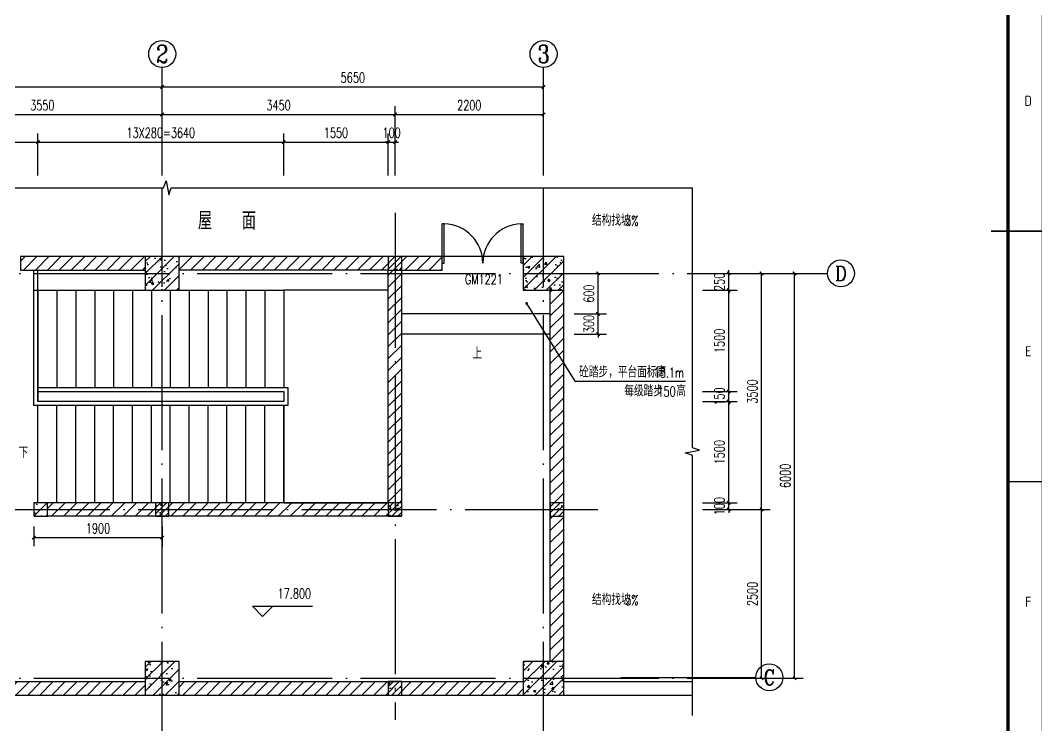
# Model space of a CAD drawing. Extents: x -59142 to 322364, y -122476 to 91021.
# Drawn here: x 177766 to 192909, y -60074 to -49624 of the extents above; entities that cross this region are included whole.
import ezdxf
from ezdxf.enums import TextEntityAlignment as Align

# ---------------------------------------------------------------- set-up
doc = ezdxf.new("R2010")
doc.units = 0
doc.header["$LTSCALE"] = 1000
doc.header["$MEASUREMENT"] = 0
doc.linetypes.add('DOTE', pattern=[2.42, 2, -0.2, 0.02, -0.2])
for name, color, linetype in [('AXIS', 3, 'Continuous'), ('AXIS_TEXT', 7, 'Continuous'), ('CENTRE LINE', 1, 'DOTE'), ('COLUMN', 255, 'Continuous'), ('DIM_ELEV', 3, 'Continuous'), ('DIM_LEAD', 3, 'Continuous'), ('DIM_SYMB', 3, 'Continuous'), ('DOTE', 1, 'DOTE'), ('GROUND', 204, 'Continuous'), ('PUB_DIM', 3, 'Continuous'), ('PUB_HATCH', 255, 'Continuous'), ('PUB_TEXT', 7, 'Continuous'), ('STAIR', 2, 'Continuous'), ('TEXT', 62, 'Continuous'), ('WALL', 255, 'Continuous'), ('WALL-PARAPET', 9, 'Continuous'), ('WINDOW', 4, 'Continuous'), ('WINDOW_TEXT', 7, 'Continuous')]:
    doc.layers.add(name, color=color, linetype=linetype)
doc.styles.add('_TCH_AXIS', font='COMPLEX', dxfattribs={"bigfont": 'GBCBIG'})
doc.styles.add('_TCH_DIM', font='SIMPLEX', dxfattribs={"bigfont": 'GBCBIG'})
doc.styles.add('_TCH_DIM_T3', font='SIMPLEX', dxfattribs={"width": 0.705882, "bigfont": 'GBCBIG'})
doc.styles.add('_TCH_WINDOW', font='SIMPLEX', dxfattribs={"bigfont": 'GBCBIG'})
doc.styles.add('COMPLEX', font='COMPLEX')
doc.styles.add('HZTXT', font='geditxt.shx', dxfattribs={"width": 0.8, "bigfont": 'hztxt1.shx'})
doc.styles.get("Standard").update_dxf_attribs({"font": 'gbenor.shx', "bigfont": 'gbcbig.shx'})
doc.styles.add('TK', font='GEDITXT.SHX', dxfattribs={"width": 0.85, "height": 3.5, "bigfont": 'DXT.SHX'})
doc.dimstyles.new('_TCH_ARCH&&50', dxfattribs={"dimtxt": 148.75, "dimasz": 50, "dimexe": 125, "dimexo": 150, "dimgap": 63.125, "dimtad": 1, "dimdec": 0, "dimzin": 0, "dimdsep": 46, "dimtxsty": '_TCH_DIM_T3', "dimblk": 'ARCHTICK', "dimcen": 0.09, "dimazin": 2, "dimtfac": 1, "dimtdec": 0, "dimtix": 1, "dimtmove": 2, "dimatfit": 3, "dimfxl": 1, "dimtolj": 1, "dimtzin": 0, "dimarcsym": 0})
pattern_1 = [(45, (0, 89.76), (-88.38838, 88.38838), [])]
pattern_2 = [(45, (0, 0), (-88.38835, 88.38835), []), (50, (0, 0), (358.6301, -31.37607), [37.5, -412.5]), (355, (0, 0), (-69.3757, 376.0961), [30, -330]), (100.4514, (29.9, -2.6), (289.2547, 344.7198), [31.8701, -350.57106]), (46.1842, (0, 100), (533.6205, -82.7595), [56.25, -618.75]), (96.6356, (44.47, 93.1), (467.3314, 487.059), [47.8051, -525.8565]), (351.1842, (0, 100), (467.331, 487.0593), [45, -495]), (21, (50, 75), (298.45353, -201.30945), [37.5, -412.5]), (326, (50, 75), (121.6577, 362.575), [30, -330]), (71.4514, (74.87, 58.22), (420.1113, 161.26525), [31.8701, -350.57106]), (37.5, (0, 0), (6.07993, 166.44693), [0, -326, 0, -335, 0, -331.25]), (7.5, (0, 0), (131.53477, 197.20586), [0, -191, 0, -318.5, 0, -126.25]), (327.5, (-111.5, 0), (266.91122, -11.27744), [0, -125, 0, -390, 0, -517.5]), (317.5, (-161.5, 0), (291.59308, 50.0525), [0, -162.5, 0, -259, 0, -367.5])]

# ---------------------------------------------------------------- blocks, each defined once
blk = doc.blocks.new('GEDI_WK_A11')
at = {"color": 3}
for p, q in [((1040, 297), (1050, 297)), ((1040, 222.75), (1050, 222.75))]:
    blk.add_line(p, q, dxfattribs=at)
for points, const_width in [([(0, 0), (1050, 0), (1050, 594), (0, 594)], 0.1), ([(25, 10), (1040, 10), (1040, 584), (25, 584)], 1)]:
    blk.add_lwpolyline(points, close=True, dxfattribs=dict(at, const_width=const_width))
at = {"color": 3, "const_width": 0.5}
blk.add_lwpolyline([(1035, 297), (1050, 297)], dxfattribs=at)
at = {"color": 3}
for s, p in [('D', (1046, 334.12)), ('E', (1046, 259.88)), ('F', (1046, 185.62))]:
    blk.add_text(s, height=3, dxfattribs=at).set_placement(p, align=Align.CENTER)
blk = doc.blocks.new('A$C024A6866')
blk.add_blockref('GEDI_WK_A11', (0, 0))
at = {"style": 'TK', "width": 0.85}
for tag, height, p in [('PROJECTNAME', 4.75, (985, 44)), ('PHASE', 4, (1027, 44)), ('DRAWINGNAME', 4.75, (995, 31))]:
    blk.add_attdef(tag, text='', height=height, dxfattribs=at).set_placement(p, align=Align.MIDDLE_CENTER)
for tag, p, height in [('APPROVE', (872, 32.75), 3.5), ('DESIGN', (917, 32.75), 3.5), ('REVIEW1', (872, 25.75), 3.5), ('DRAW', (917, 25.75), 3.5), ('REVIEW2', (872, 18.75), 3.5), ('PROPORTION', (917, 18.75), 3.5), ('DRAWINGNUMBER', (967, 18.5), 4), ('CHECK', (872, 11.75), 3.5), ('DATE', (917, 11.75), 3.5), ('VERSION', (1033, 11.75), 3.5)]:
    blk.add_attdef(tag, p, '', height=height, dxfattribs=at)
blk = doc.blocks.new('sgdsg')
at = {"xscale": 50, "yscale": 50, "zscale": 50}
blk.add_blockref('A$C024A6866', (-52500, 0), dxfattribs=at)
blk = doc.blocks.new('_ArchTick')
at = {"color": 0, "linetype": 'ByBlock', "const_width": 0.4}
blk.add_lwpolyline([(-0.5, -0.5), (0.5, 0.5)], dxfattribs=at)
blk = doc.blocks.new('*D106')
at = {"layer": 'Defpoints', "color": 0, "transparency": 16777216}
for p in [(177966, -56973), (179866, -56973), (179866, -57289)]:
    blk.add_point(p, dxfattribs=at)
at = {"layer": 'PUB_DIM', "color": 0, "lineweight": -2, "transparency": 16777216}
for p, q in [((177966, -57123), (177966, -57414)), ((179866, -57123), (179866, -57414)), ((177966, -57289), (179866, -57289))]:
    blk.add_line(p, q, dxfattribs=at)
at = {"layer": 'PUB_DIM', "color": 0, "lineweight": -2, "transparency": 16777216, "xscale": 50, "yscale": 50, "zscale": 50, "rotation": 180}
blk.add_blockref('_ArchTick', (177966, -57289), dxfattribs=at)
at = {"layer": 'PUB_DIM', "color": 0, "lineweight": -2, "transparency": 16777216, "xscale": 50, "yscale": 50, "zscale": 50}
blk.add_blockref('_ArchTick', (179866, -57289), dxfattribs=at)
at = {"layer": 'PUB_DIM', "color": 0, "transparency": 16777216, "insert": (178916, -57152), "char_height": 148.8, "attachment_point": 5, "style": '_TCH_DIM_T3'}
blk.add_mtext('\\A1;1900', dxfattribs=at)
blk = doc.blocks.new('*D576')
at = {"layer": 'AXIS', "color": 0, "lineweight": -2, "transparency": 16777216}
for p, q in [((187871, -56773), (188384, -56773)), ((188259, -56773), (188259, -56723)), ((188259, -56873), (188259, -56773)), ((187871, -56873), (188384, -56873)), ((188259, -56873), (188259, -56923))]:
    blk.add_line(p, q, dxfattribs=at)
at = {"layer": 'Defpoints', "color": 0, "transparency": 16777216}
for p in [(187721, -56773), (188259, -56773), (187721, -56873)]:
    blk.add_point(p, dxfattribs=at)
at = {"layer": 'AXIS', "color": 0, "lineweight": -2, "transparency": 16777216, "xscale": 50, "yscale": 50, "zscale": 50}
for p, rotation in [((188259, -56773), 270), ((188259, -56873), 90)]:
    blk.add_blockref('_ArchTick', p, dxfattribs=dict(at, rotation=rotation))
at = {"layer": 'AXIS', "color": 0, "transparency": 16777216, "insert": (188121, -56823), "char_height": 148.8, "attachment_point": 5, "rotation": 90, "style": '_TCH_DIM_T3'}
blk.add_mtext('\\A1;100', dxfattribs=at)
blk = doc.blocks.new('*D577')
at = {"layer": 'AXIS', "color": 0, "lineweight": -2, "transparency": 16777216}
for p, q in [((187871, -55273), (188384, -55273)), ((188259, -56773), (188259, -55273)), ((187871, -56773), (188384, -56773))]:
    blk.add_line(p, q, dxfattribs=at)
at = {"layer": 'Defpoints', "color": 0, "transparency": 16777216}
for p in [(187721, -55273), (188259, -55273), (187721, -56773)]:
    blk.add_point(p, dxfattribs=at)
at = {"layer": 'AXIS', "color": 0, "lineweight": -2, "transparency": 16777216, "xscale": 50, "yscale": 50, "zscale": 50}
for p, rotation in [((188259, -55273), 90), ((188259, -56773), 270)]:
    blk.add_blockref('_ArchTick', p, dxfattribs=dict(at, rotation=rotation))
at = {"layer": 'AXIS', "color": 0, "transparency": 16777216, "insert": (188121, -56023), "char_height": 148.8, "attachment_point": 5, "rotation": 90, "style": '_TCH_DIM_T3'}
blk.add_mtext('\\A1;1500', dxfattribs=at)
blk = doc.blocks.new('*D578')
at = {"layer": 'AXIS', "color": 0, "lineweight": -2, "transparency": 16777216}
for p, q in [((188259, -55123), (188259, -55073)), ((187871, -55123), (188384, -55123)), ((188259, -55273), (188259, -55123)), ((187871, -55273), (188384, -55273)), ((188259, -55273), (188259, -55323))]:
    blk.add_line(p, q, dxfattribs=at)
at = {"layer": 'Defpoints', "color": 0, "transparency": 16777216}
for p in [(187721, -55123), (188259, -55123), (187721, -55273)]:
    blk.add_point(p, dxfattribs=at)
at = {"layer": 'AXIS', "color": 0, "lineweight": -2, "transparency": 16777216, "xscale": 50, "yscale": 50, "zscale": 50}
for p, rotation in [((188259, -55123), 270), ((188259, -55273), 90)]:
    blk.add_blockref('_ArchTick', p, dxfattribs=dict(at, rotation=rotation))
at = {"layer": 'AXIS', "color": 0, "transparency": 16777216, "insert": (188121, -55198), "char_height": 148.8, "attachment_point": 5, "rotation": 90, "style": '_TCH_DIM_T3'}
blk.add_mtext('\\A1;150', dxfattribs=at)
blk = doc.blocks.new('*D579')
at = {"layer": 'AXIS', "color": 0, "lineweight": -2, "transparency": 16777216}
for p, q in [((187871, -53623), (188384, -53623)), ((188259, -55123), (188259, -53623)), ((187871, -55123), (188384, -55123))]:
    blk.add_line(p, q, dxfattribs=at)
at = {"layer": 'Defpoints', "color": 0, "transparency": 16777216}
for p in [(187721, -53623), (188259, -53623), (187721, -55123)]:
    blk.add_point(p, dxfattribs=at)
at = {"layer": 'AXIS', "color": 0, "lineweight": -2, "transparency": 16777216, "xscale": 50, "yscale": 50, "zscale": 50}
for p, rotation in [((188259, -53623), 90), ((188259, -55123), 270)]:
    blk.add_blockref('_ArchTick', p, dxfattribs=dict(at, rotation=rotation))
at = {"layer": 'AXIS', "color": 0, "transparency": 16777216, "insert": (188121, -54373), "char_height": 148.8, "attachment_point": 5, "rotation": 90, "style": '_TCH_DIM_T3'}
blk.add_mtext('\\A1;1500', dxfattribs=at)
blk = doc.blocks.new('*D580')
at = {"layer": 'AXIS', "color": 0, "lineweight": -2, "transparency": 16777216}
for p, q in [((187871, -53373), (188384, -53373)), ((188259, -53373), (188259, -53323)), ((188259, -53623), (188259, -53373)), ((187871, -53623), (188384, -53623)), ((188259, -53623), (188259, -53673))]:
    blk.add_line(p, q, dxfattribs=at)
at = {"layer": 'Defpoints', "color": 0, "transparency": 16777216}
for p in [(187721, -53373), (188259, -53373), (187721, -53623)]:
    blk.add_point(p, dxfattribs=at)
at = {"layer": 'AXIS', "color": 0, "lineweight": -2, "transparency": 16777216, "xscale": 50, "yscale": 50, "zscale": 50}
for p, rotation in [((188259, -53373), 270), ((188259, -53623), 90)]:
    blk.add_blockref('_ArchTick', p, dxfattribs=dict(at, rotation=rotation))
at = {"layer": 'AXIS', "color": 0, "transparency": 16777216, "insert": (188121, -53498), "char_height": 148.8, "attachment_point": 5, "rotation": 90, "style": '_TCH_DIM_T3'}
blk.add_mtext('\\A1;250', dxfattribs=at)
blk = doc.blocks.new('*D581')
at = {"layer": 'AXIS', "color": 0, "lineweight": -2, "transparency": 16777216}
for p, q in [((187735, -53373), (189360, -53373)), ((189235, -59373), (189235, -53373)), ((187735, -59373), (189360, -59373))]:
    blk.add_line(p, q, dxfattribs=at)
at = {"layer": 'Defpoints', "color": 0, "transparency": 16777216}
for p in [(187585, -53373), (189235, -53373), (187585, -59373)]:
    blk.add_point(p, dxfattribs=at)
at = {"layer": 'AXIS', "color": 0, "lineweight": -2, "transparency": 16777216, "xscale": 50, "yscale": 50, "zscale": 50}
for p, rotation in [((189235, -53373), 90), ((189235, -59373), 270)]:
    blk.add_blockref('_ArchTick', p, dxfattribs=dict(at, rotation=rotation))
at = {"layer": 'AXIS', "color": 0, "transparency": 16777216, "insert": (189098, -56373), "char_height": 148.8, "attachment_point": 5, "rotation": 90, "style": '_TCH_DIM_T3'}
blk.add_mtext('\\A1;6000', dxfattribs=at)
blk = doc.blocks.new('*D582')
at = {"layer": 'AXIS', "color": 0, "lineweight": -2, "transparency": 16777216}
for p, q in [((187871, -56873), (188872, -56873)), ((188747, -59373), (188747, -56873)), ((187871, -59373), (188872, -59373))]:
    blk.add_line(p, q, dxfattribs=at)
at = {"layer": 'Defpoints', "color": 0, "transparency": 16777216}
for p in [(187721, -56873), (188747, -56873), (187721, -59373)]:
    blk.add_point(p, dxfattribs=at)
at = {"layer": 'AXIS', "color": 0, "lineweight": -2, "transparency": 16777216, "xscale": 50, "yscale": 50, "zscale": 50}
for p, rotation in [((188747, -56873), 90), ((188747, -59373), 270)]:
    blk.add_blockref('_ArchTick', p, dxfattribs=dict(at, rotation=rotation))
at = {"layer": 'AXIS', "color": 0, "transparency": 16777216, "insert": (188610, -58123), "char_height": 148.8, "attachment_point": 5, "rotation": 90, "style": '_TCH_DIM_T3'}
blk.add_mtext('\\A1;2500', dxfattribs=at)
blk = doc.blocks.new('*D583')
at = {"layer": 'AXIS', "color": 0, "lineweight": -2, "transparency": 16777216}
for p, q in [((187871, -53373), (188872, -53373)), ((188747, -56873), (188747, -53373)), ((187871, -56873), (188872, -56873))]:
    blk.add_line(p, q, dxfattribs=at)
at = {"layer": 'Defpoints', "color": 0, "transparency": 16777216}
for p in [(187721, -53373), (188747, -53373), (187721, -56873)]:
    blk.add_point(p, dxfattribs=at)
at = {"layer": 'AXIS', "color": 0, "lineweight": -2, "transparency": 16777216, "xscale": 50, "yscale": 50, "zscale": 50}
for p, rotation in [((188747, -53373), 90), ((188747, -56873), 270)]:
    blk.add_blockref('_ArchTick', p, dxfattribs=dict(at, rotation=rotation))
at = {"layer": 'AXIS', "color": 0, "transparency": 16777216, "insert": (188610, -55123), "char_height": 148.8, "attachment_point": 5, "rotation": 90, "style": '_TCH_DIM_T3'}
blk.add_mtext('\\A1;3500', dxfattribs=at)
blk = doc.blocks.new('*D594')
at = {"layer": 'AXIS', "color": 0, "lineweight": -2, "transparency": 16777216}
for p, q in [((176316, -51921), (176316, -51302)), ((178026, -51921), (178026, -51302)), ((176316, -51427), (178026, -51427))]:
    blk.add_line(p, q, dxfattribs=at)
at = {"layer": 'Defpoints', "color": 0, "transparency": 16777216}
for p in [(178026, -51427), (176316, -52071), (178026, -52071)]:
    blk.add_point(p, dxfattribs=at)
at = {"layer": 'AXIS', "color": 0, "lineweight": -2, "transparency": 16777216, "xscale": 50, "yscale": 50, "zscale": 50, "rotation": 180}
blk.add_blockref('_ArchTick', (176316, -51427), dxfattribs=at)
at = {"layer": 'AXIS', "color": 0, "lineweight": -2, "transparency": 16777216, "xscale": 50, "yscale": 50, "zscale": 50}
blk.add_blockref('_ArchTick', (178026, -51427), dxfattribs=at)
at = {"layer": 'AXIS', "color": 0, "transparency": 16777216, "insert": (177171, -51289), "char_height": 148.8, "attachment_point": 5, "style": '_TCH_DIM_T3'}
blk.add_mtext('\\A1;1710', dxfattribs=at)
blk = doc.blocks.new('*D595')
at = {"layer": 'AXIS', "color": 0, "lineweight": -2, "transparency": 16777216}
for p, q in [((178026, -51921), (178026, -51302)), ((181666, -51921), (181666, -51302)), ((178026, -51427), (181666, -51427))]:
    blk.add_line(p, q, dxfattribs=at)
at = {"layer": 'Defpoints', "color": 0, "transparency": 16777216}
for p in [(181666, -51427), (178026, -52071), (181666, -52071)]:
    blk.add_point(p, dxfattribs=at)
at = {"layer": 'AXIS', "color": 0, "lineweight": -2, "transparency": 16777216, "xscale": 50, "yscale": 50, "zscale": 50, "rotation": 180}
blk.add_blockref('_ArchTick', (178026, -51427), dxfattribs=at)
at = {"layer": 'AXIS', "color": 0, "lineweight": -2, "transparency": 16777216, "xscale": 50, "yscale": 50, "zscale": 50}
blk.add_blockref('_ArchTick', (181666, -51427), dxfattribs=at)
at = {"layer": 'AXIS', "color": 0, "transparency": 16777216, "insert": (179846, -51289), "char_height": 148.75, "attachment_point": 5, "style": '_TCH_DIM_T3'}
blk.add_mtext('\\A1;13X280=3640', dxfattribs=at)
blk = doc.blocks.new('*D596')
at = {"layer": 'AXIS', "color": 0, "lineweight": -2, "transparency": 16777216}
for p, q in [((181666, -51921), (181666, -51302)), ((183216, -51921), (183216, -51302)), ((181666, -51427), (183216, -51427))]:
    blk.add_line(p, q, dxfattribs=at)
at = {"layer": 'Defpoints', "color": 0, "transparency": 16777216}
for p in [(183216, -51427), (181666, -52071), (183216, -52071)]:
    blk.add_point(p, dxfattribs=at)
at = {"layer": 'AXIS', "color": 0, "lineweight": -2, "transparency": 16777216, "xscale": 50, "yscale": 50, "zscale": 50, "rotation": 180}
blk.add_blockref('_ArchTick', (181666, -51427), dxfattribs=at)
at = {"layer": 'AXIS', "color": 0, "lineweight": -2, "transparency": 16777216, "xscale": 50, "yscale": 50, "zscale": 50}
blk.add_blockref('_ArchTick', (183216, -51427), dxfattribs=at)
at = {"layer": 'AXIS', "color": 0, "transparency": 16777216, "insert": (182441, -51289), "char_height": 148.8, "attachment_point": 5, "style": '_TCH_DIM_T3'}
blk.add_mtext('\\A1;1550', dxfattribs=at)
blk = doc.blocks.new('*D597')
at = {"layer": 'AXIS', "color": 0, "lineweight": -2, "transparency": 16777216}
for p, q in [((183216, -51921), (183216, -51302)), ((183316, -51921), (183316, -51302)), ((183216, -51427), (183166, -51427)), ((183216, -51427), (183316, -51427)), ((183316, -51427), (183366, -51427))]:
    blk.add_line(p, q, dxfattribs=at)
at = {"layer": 'Defpoints', "color": 0, "transparency": 16777216}
for p in [(183316, -51427), (183216, -52071), (183316, -52071)]:
    blk.add_point(p, dxfattribs=at)
at = {"layer": 'AXIS', "color": 0, "lineweight": -2, "transparency": 16777216, "xscale": 50, "yscale": 50, "zscale": 50}
blk.add_blockref('_ArchTick', (183216, -51427), dxfattribs=at)
at = {"layer": 'AXIS', "color": 0, "lineweight": -2, "transparency": 16777216, "xscale": 50, "yscale": 50, "zscale": 50, "rotation": 180}
blk.add_blockref('_ArchTick', (183316, -51427), dxfattribs=at)
at = {"layer": 'AXIS', "color": 0, "transparency": 16777216, "insert": (183266, -51289), "char_height": 148.8, "attachment_point": 5, "style": '_TCH_DIM_T3'}
blk.add_mtext('\\A1;100', dxfattribs=at)
blk = doc.blocks.new('*D599')
at = {"layer": 'AXIS', "color": 0, "lineweight": -2, "transparency": 16777216}
for p, q in [((176316, -51921), (176316, -50893)), ((176316, -51018), (179866, -51018)), ((179866, -51921), (179866, -50893))]:
    blk.add_line(p, q, dxfattribs=at)
at = {"layer": 'Defpoints', "color": 0, "transparency": 16777216}
for p in [(179866, -51018), (176316, -52071), (179866, -52071)]:
    blk.add_point(p, dxfattribs=at)
at = {"layer": 'AXIS', "color": 0, "lineweight": -2, "transparency": 16777216, "xscale": 50, "yscale": 50, "zscale": 50, "rotation": 180}
blk.add_blockref('_ArchTick', (176316, -51018), dxfattribs=at)
at = {"layer": 'AXIS', "color": 0, "lineweight": -2, "transparency": 16777216, "xscale": 50, "yscale": 50, "zscale": 50}
blk.add_blockref('_ArchTick', (179866, -51018), dxfattribs=at)
at = {"layer": 'AXIS', "color": 0, "transparency": 16777216, "insert": (178091, -50881), "char_height": 148.8, "attachment_point": 5, "style": '_TCH_DIM_T3'}
blk.add_mtext('\\A1;3550', dxfattribs=at)
blk = doc.blocks.new('*D600')
at = {"layer": 'AXIS', "color": 0, "lineweight": -2, "transparency": 16777216}
for p, q in [((179866, -51921), (179866, -50893)), ((179866, -51018), (183316, -51018)), ((183316, -51921), (183316, -50893))]:
    blk.add_line(p, q, dxfattribs=at)
at = {"layer": 'Defpoints', "color": 0, "transparency": 16777216}
for p in [(183316, -51018), (179866, -52071), (183316, -52071)]:
    blk.add_point(p, dxfattribs=at)
at = {"layer": 'AXIS', "color": 0, "lineweight": -2, "transparency": 16777216, "xscale": 50, "yscale": 50, "zscale": 50, "rotation": 180}
blk.add_blockref('_ArchTick', (179866, -51018), dxfattribs=at)
at = {"layer": 'AXIS', "color": 0, "lineweight": -2, "transparency": 16777216, "xscale": 50, "yscale": 50, "zscale": 50}
blk.add_blockref('_ArchTick', (183316, -51018), dxfattribs=at)
at = {"layer": 'AXIS', "color": 0, "transparency": 16777216, "insert": (181591, -50881), "char_height": 148.8, "attachment_point": 5, "style": '_TCH_DIM_T3'}
blk.add_mtext('\\A1;3450', dxfattribs=at)
blk = doc.blocks.new('*D601')
at = {"layer": 'AXIS', "color": 0, "lineweight": -2, "transparency": 16777216}
for p, q in [((183316, -51921), (183316, -50893)), ((183316, -51018), (185516, -51018)), ((185516, -51921), (185516, -50893))]:
    blk.add_line(p, q, dxfattribs=at)
at = {"layer": 'Defpoints', "color": 0, "transparency": 16777216}
for p in [(185516, -51018), (183316, -52071), (185516, -52071)]:
    blk.add_point(p, dxfattribs=at)
at = {"layer": 'AXIS', "color": 0, "lineweight": -2, "transparency": 16777216, "xscale": 50, "yscale": 50, "zscale": 50, "rotation": 180}
blk.add_blockref('_ArchTick', (183316, -51018), dxfattribs=at)
at = {"layer": 'AXIS', "color": 0, "lineweight": -2, "transparency": 16777216, "xscale": 50, "yscale": 50, "zscale": 50}
blk.add_blockref('_ArchTick', (185516, -51018), dxfattribs=at)
at = {"layer": 'AXIS', "color": 0, "transparency": 16777216, "insert": (184416, -50881), "char_height": 148.8, "attachment_point": 5, "style": '_TCH_DIM_T3'}
blk.add_mtext('\\A1;2200', dxfattribs=at)
blk = doc.blocks.new('*D602')
at = {"layer": 'AXIS', "color": 0, "lineweight": -2, "transparency": 16777216}
for p, q in [((172766, -51413), (172766, -50485)), ((179866, -51413), (179866, -50485)), ((172766, -50610), (179866, -50610))]:
    blk.add_line(p, q, dxfattribs=at)
at = {"layer": 'Defpoints', "color": 0, "transparency": 16777216}
for p in [(179866, -50610), (172766, -51563), (179866, -51563)]:
    blk.add_point(p, dxfattribs=at)
at = {"layer": 'AXIS', "color": 0, "lineweight": -2, "transparency": 16777216, "xscale": 50, "yscale": 50, "zscale": 50, "rotation": 180}
blk.add_blockref('_ArchTick', (172766, -50610), dxfattribs=at)
at = {"layer": 'AXIS', "color": 0, "lineweight": -2, "transparency": 16777216, "xscale": 50, "yscale": 50, "zscale": 50}
blk.add_blockref('_ArchTick', (179866, -50610), dxfattribs=at)
at = {"layer": 'AXIS', "color": 0, "transparency": 16777216, "insert": (176316, -50472), "char_height": 148.8, "attachment_point": 5, "style": '_TCH_DIM_T3'}
blk.add_mtext('\\A1;7100', dxfattribs=at)
blk = doc.blocks.new('*D603')
at = {"layer": 'AXIS', "color": 0, "lineweight": -2, "transparency": 16777216}
for p, q in [((179866, -51413), (179866, -50485)), ((185516, -51413), (185516, -50485)), ((179866, -50610), (185516, -50610))]:
    blk.add_line(p, q, dxfattribs=at)
at = {"layer": 'Defpoints', "color": 0, "transparency": 16777216}
for p in [(185516, -50610), (179866, -51563), (185516, -51563)]:
    blk.add_point(p, dxfattribs=at)
at = {"layer": 'AXIS', "color": 0, "lineweight": -2, "transparency": 16777216, "xscale": 50, "yscale": 50, "zscale": 50, "rotation": 180}
blk.add_blockref('_ArchTick', (179866, -50610), dxfattribs=at)
at = {"layer": 'AXIS', "color": 0, "lineweight": -2, "transparency": 16777216, "xscale": 50, "yscale": 50, "zscale": 50}
blk.add_blockref('_ArchTick', (185516, -50610), dxfattribs=at)
at = {"layer": 'AXIS', "color": 0, "transparency": 16777216, "insert": (182691, -50472), "char_height": 148.8, "attachment_point": 5, "style": '_TCH_DIM_T3'}
blk.add_mtext('\\A1;5650', dxfattribs=at)
blk = doc.blocks.new('*D608')
at = {"layer": 'Defpoints', "color": 0, "transparency": 16777216}
for p in [(185822, -53373), (186325, -53373), (185822, -53973)]:
    blk.add_point(p, dxfattribs=at)
at = {"layer": 'PUB_DIM', "color": 0, "lineweight": -2, "transparency": 16777216}
for p, q in [((185972, -53373), (186450, -53373)), ((186325, -53973), (186325, -53373)), ((185972, -53973), (186450, -53973))]:
    blk.add_line(p, q, dxfattribs=at)
at = {"layer": 'PUB_DIM', "color": 0, "lineweight": -2, "transparency": 16777216, "xscale": 50, "yscale": 50, "zscale": 50}
for p, rotation in [((186325, -53373), 90), ((186325, -53973), 270)]:
    blk.add_blockref('_ArchTick', p, dxfattribs=dict(at, rotation=rotation))
at = {"layer": 'PUB_DIM', "color": 0, "transparency": 16777216, "insert": (186187, -53673), "char_height": 148.8, "attachment_point": 5, "rotation": 90, "style": '_TCH_DIM_T3'}
blk.add_mtext('\\A1;600', dxfattribs=at)
blk = doc.blocks.new('*D609')
at = {"layer": 'Defpoints', "color": 0, "transparency": 16777216}
for p in [(185822, -53973), (186325, -53973), (185822, -54273)]:
    blk.add_point(p, dxfattribs=at)
at = {"layer": 'PUB_DIM', "color": 0, "lineweight": -2, "transparency": 16777216}
for p, q in [((185972, -53973), (186450, -53973)), ((186325, -53973), (186325, -53923)), ((186325, -54273), (186325, -53973)), ((185972, -54273), (186450, -54273)), ((186325, -54273), (186325, -54323))]:
    blk.add_line(p, q, dxfattribs=at)
at = {"layer": 'PUB_DIM', "color": 0, "lineweight": -2, "transparency": 16777216, "xscale": 50, "yscale": 50, "zscale": 50}
for p, rotation in [((186325, -53973), 270), ((186325, -54273), 90)]:
    blk.add_blockref('_ArchTick', p, dxfattribs=dict(at, rotation=rotation))
at = {"layer": 'PUB_DIM', "color": 0, "transparency": 16777216, "insert": (186187, -54123), "char_height": 148.8, "attachment_point": 5, "rotation": 90, "style": '_TCH_DIM_T3'}
blk.add_mtext('\\A1;300', dxfattribs=at)
blk = doc.blocks.new('_AXISO')
blk.add_circle((0, 0), 0.5)
at = {"layer": 'AXIS_TEXT', "style": 'COMPLEX', "width": 1.041667}
blk.add_attdef('A', text='', height=0.56, dxfattribs=at).set_placement((-0.25, -0.28), (0.25, -0.28), align=Align.FIT)

msp = doc.modelspace()

# ---------------------------------------------------------------- hatches: boundary and pattern name
at = {"layer": 'PUB_HATCH'}
h = msp.add_hatch(dxfattribs=at)
h.set_pattern_fill('普通砖', color=256, scale=50, style=0)
h.set_pattern_definition(pattern_1)
h.paths.add_polyline_path([(179616.2, -53322.9), (179616.2, -53122.9), (177766.2, -53122.9), (177766.2, -53322.9)])
h = msp.add_hatch(dxfattribs=at)
h.set_pattern_fill('钢筋混凝土', color=256, scale=50, style=0)
h.set_pattern_definition(pattern_2)
h.paths.add_polyline_path([(179616.2, -53622.9), (180116.2, -53622.9), (180116.2, -53122.9), (179616.2, -53122.9)])
h = msp.add_hatch(dxfattribs=at)
h.set_pattern_fill('普通砖', color=256, scale=50, style=0)
h.set_pattern_definition(pattern_1)
h.paths.add_polyline_path([(180116.2, -53122.9), (180116.2, -53322.9), (183216.2, -53322.9), (183316.2, -53256.3), (183316.2, -53122.9)])
h = msp.add_hatch(dxfattribs=at)
h.set_pattern_fill('钢筋混凝土', color=256, scale=50, style=0)
h.set_pattern_definition(pattern_2)
h.paths.add_polyline_path([(183216.2, -53322.9), (183416.2, -53322.9), (183416.2, -53122.9), (183216.2, -53122.9)])
h = msp.add_hatch(dxfattribs=at)
h.set_pattern_fill('普通砖', color=256, scale=50, style=0)
h.set_pattern_definition(pattern_1)
h.paths.add_polyline_path([(183416.2, -53322.9), (184016.2, -53322.9), (184016.2, -53122.9), (183316.2, -53122.9), (183316.2, -53256.3)])
h = msp.add_hatch(dxfattribs=at)
h.set_pattern_fill('钢筋混凝土', color=256, scale=50, style=0)
h.set_pattern_definition(pattern_2)
h.paths.add_polyline_path([(185216.2, -53622.9), (185816.2, -53622.9), (185816.2, -53122.9), (185216.2, -53122.9)])
h = msp.add_hatch(dxfattribs=at)
h.set_pattern_fill('普通砖', color=256, scale=50, style=0)
h.set_pattern_definition(pattern_1)
h.paths.add_polyline_path([(183216.2, -56772.9), (183416.2, -56972.9), (183416.2, -53322.9), (183316.2, -53256.3), (183216.2, -53322.9)])
h = msp.add_hatch(dxfattribs=at)
h.set_pattern_fill('普通砖', color=256, scale=50, style=0)
h.set_pattern_definition(pattern_1)
h.paths.add_polyline_path([(185816.2, -53622.9), (185616.2, -53622.9), (185616.2, -59122.9), (185816.2, -59122.9)])
h = msp.add_hatch(dxfattribs=at)
h.set_pattern_fill('钢筋混凝土', color=256, scale=50, style=0)
h.set_pattern_definition(pattern_2)
h.paths.add_polyline_path([(178166.2, -56972.9), (178166.2, -56772.9), (177966.2, -56772.9), (177966.2, -56972.9)])
h = msp.add_hatch(dxfattribs=at)
h.set_pattern_fill('普通砖', color=256, scale=50, style=0)
h.set_pattern_definition(pattern_1)
h.paths.add_polyline_path([(183416.2, -56972.9), (183216.2, -56772.9), (178166.2, -56772.9), (178166.2, -56972.9)])
h = msp.add_hatch(dxfattribs=at)
h.set_pattern_fill('钢筋混凝土', color=256, scale=50, style=0)
h.set_pattern_definition(pattern_2)
h.paths.add_polyline_path([(179766.2, -56972.9), (179966.2, -56972.9), (179966.2, -56772.9), (179766.2, -56772.9)])
h = msp.add_hatch(dxfattribs=at)
h.set_pattern_fill('钢筋混凝土', color=256, scale=50, style=0)
h.set_pattern_definition(pattern_2)
h.paths.add_polyline_path([(183416.2, -56772.9), (183216.2, -56772.9), (183216.2, -56972.9), (183416.2, -56972.9)])
h = msp.add_hatch(dxfattribs=at)
h.set_pattern_fill('钢筋混凝土', color=256, scale=50, style=0)
h.set_pattern_definition(pattern_2)
h.paths.add_polyline_path([(185816.2, -56772.9), (185616.2, -56772.9), (185616.2, -56972.9), (185816.2, -56972.9)])
h = msp.add_hatch(dxfattribs=at)
h.set_pattern_fill('钢筋混凝土', color=256, scale=50, style=0)
h.set_pattern_definition(pattern_2)
h.paths.add_polyline_path([(179616.2, -59622.9), (180116.2, -59622.9), (180116.2, -59122.9), (179616.2, -59122.9)])
h = msp.add_hatch(dxfattribs=at)
h.set_pattern_fill('钢筋混凝土', color=256, scale=50, style=0)
h.set_pattern_definition(pattern_2)
h.paths.add_polyline_path([(185216.2, -59622.9), (185816.2, -59622.9), (185816.2, -59122.9), (185216.2, -59122.9)])
h = msp.add_hatch(dxfattribs=at)
h.set_pattern_fill('普通砖', color=256, scale=50, style=0)
h.set_pattern_definition(pattern_1)
h.paths.add_polyline_path([(179616.2, -59622.9), (179616.2, -59422.9), (176416.2, -59422.9), (176316.2, -59489.6), (176316.2, -59622.9)])
h = msp.add_hatch(dxfattribs=at)
h.set_pattern_fill('普通砖', color=256, scale=50, style=0)
h.set_pattern_definition(pattern_1)
h.paths.add_polyline_path([(185216.2, -59622.9), (185216.2, -59422.9), (180116.2, -59422.9), (180116.2, -59622.9)])
h = msp.add_hatch(dxfattribs=at)
h.set_pattern_fill('钢筋混凝土', color=256, scale=50, style=0)
h.set_pattern_definition(pattern_2)
h.paths.add_polyline_path([(183416.2, -59422.9), (183216.2, -59422.9), (183216.2, -59622.9), (183416.2, -59622.9)])

# ---------------------------------------------------------------- linework, layer by layer
at = {"layer": 'AXIS'}
for p, q in [((179866.2, -51263), (179866.2, -50321.5)), ((185516.2, -51263), (185516.2, -50321.5)), ((187721.3, -53372.9), (189721.3, -53372.9)), ((186660.3, -59360.6), (188660.3, -59360.6))]:
    msp.add_line(p, q, dxfattribs=at)
for centre in [(179866.2, -50121.5), (185516.2, -50121.5)]:
    msp.add_circle(centre, 200, dxfattribs=at)
at = {"layer": 'CENTRE LINE'}
for p, q in [((183316.2, -52473.8), (183316.2, -59986.5)), ((172252.5, -56872.9), (186319.8, -56872.9))]:
    msp.add_line(p, q, dxfattribs=at)
at = {"layer": 'COLUMN'}
for p, q in [((180116.2, -53122.9), (179616.2, -53122.9)), ((179616.2, -53122.9), (179616.2, -53622.9)), ((180116.2, -53622.9), (180116.2, -53122.9)), ((183416.2, -53122.9), (183216.2, -53122.9)), ((183216.2, -53122.9), (183216.2, -53322.9)), ((183416.2, -53322.9), (183416.2, -53122.9)), ((185816.2, -53122.9), (185216.2, -53122.9)), ((185216.2, -53122.9), (185216.2, -53622.9)), ((185816.2, -53622.9), (185816.2, -53122.9)), ((183216.2, -53322.9), (183416.2, -53322.9)), ((179616.2, -53622.9), (180116.2, -53622.9)), ((185216.2, -53622.9), (185816.2, -53622.9)), ((178166.2, -56772.9), (177966.2, -56772.9)), ((177966.2, -56772.9), (177966.2, -56972.9)), ((178166.2, -56972.9), (178166.2, -56772.9)), ((179966.2, -56772.9), (179766.2, -56772.9)), ((179766.2, -56772.9), (179766.2, -56972.9)), ((179966.2, -56972.9), (179966.2, -56772.9)), ((183416.2, -56772.9), (183216.2, -56772.9)), ((183216.2, -56772.9), (183216.2, -56972.9)), ((183416.2, -56972.9), (183416.2, -56772.9)), ((185816.2, -56772.9), (185616.2, -56772.9)), ((185616.2, -56772.9), (185616.2, -56972.9)), ((185816.2, -56972.9), (185816.2, -56772.9)), ((177966.2, -56972.9), (178166.2, -56972.9)), ((179766.2, -56972.9), (179966.2, -56972.9)), ((183216.2, -56972.9), (183416.2, -56972.9)), ((185616.2, -56972.9), (185816.2, -56972.9)), ((180116.2, -59122.9), (179616.2, -59122.9)), ((179616.2, -59122.9), (179616.2, -59622.9)), ((180116.2, -59622.9), (180116.2, -59122.9)), ((185816.2, -59122.9), (185216.2, -59122.9)), ((185216.2, -59122.9), (185216.2, -59622.9)), ((185816.2, -59622.9), (185816.2, -59122.9)), ((183416.2, -59422.9), (183216.2, -59422.9)), ((183216.2, -59422.9), (183216.2, -59622.9)), ((183416.2, -59622.9), (183416.2, -59422.9)), ((179616.2, -59622.9), (180116.2, -59622.9)), ((183216.2, -59622.9), (183416.2, -59622.9)), ((185216.2, -59622.9), (185816.2, -59622.9))]:
    msp.add_line(p, q, dxfattribs=at)
at = {"layer": 'DIM_ELEV'}
for p, q in [((181353.3, -58455.8), (181203.3, -58305.8)), ((181203.3, -58305.8), (182091.5, -58305.8)), ((181353.3, -58455.8), (181503.3, -58305.8))]:
    msp.add_line(p, q, dxfattribs=at)
at = {"layer": 'DIM_LEAD'}
for p, q in [((185265.3, -53818), (185979.5, -54969.5)), ((185979.5, -54969.5), (187621, -54969.5))]:
    msp.add_line(p, q, dxfattribs=at)
at = {"layer": 'DIM_LEAD', "const_width": 20}
msp.add_lwpolyline([(185260.1, -53809.5, 1), (185270.6, -53826.5, 1)], format="xyb", close=True, dxfattribs=at)
at = {"layer": 'DIM_SYMB'}
for points in [[(172166.2, -52105), (179887.5, -52105), (179925.8, -52000), (179962.8, -52210), (180000, -52105), (187721.3, -52105)], [(187721.3, -59922.9), (187721.3, -56070.2), (187616.3, -56032), (187826.3, -55995), (187721.3, -55957.7), (187721.3, -52105)]]:
    msp.add_lwpolyline(points, dxfattribs=at)
for points in [[(186233.8, -52721, 0, 0, 0), (187342.2, -52721, 40, 0, 0), (187492.2, -52721, 0, 0, 0)], [(184516.2, -54412, 0, 0, 0), (184516.2, -54013, 40, 0, 0), (184516.2, -53863, 0, 0, 0)], [(177886.2, -56022.9, 0, 0, 0), (182441.2, -56022.9, 0, 0, 0), (182441.2, -54372.9, 0, 0, 0), (178316.2, -54372.9, 40, 0, 0), (178166.2, -54372.9, 0, 0, 0)], [(186233.8, -58341.5, 0, 0, 0), (187342.2, -58341.5, 40, 0, 0), (187492.2, -58341.5, 0, 0, 0)]]:
    msp.add_lwpolyline(points, format="xyseb", dxfattribs=at)
at = {"layer": 'DOTE'}
for p, q in [((170706.3, -53372.9), (187721.3, -53372.9)), ((170706.3, -59372.9), (187721.3, -59372.9))]:
    msp.add_line(p, q, dxfattribs=at)
for points in [[(179866.2, -60832), (179866.2, -52105)], [(185516.2, -60832), (185516.2, -52105)]]:
    msp.add_lwpolyline(points, dxfattribs=at)
at = {"layer": 'GROUND'}
msp.add_line((185516.2, -53122.9), (185516.2, -52105), dxfattribs=at)
at = {"layer": 'STAIR'}
for p, q in [((177966.2, -53622.9), (177966.2, -53322.9)), ((178026.2, -53622.9), (178026.2, -53322.9)), ((177966.2, -55332.9), (177966.2, -53622.9)), ((177966.2, -53622.9), (178026.2, -53622.9)), ((178026.2, -53622.9), (179616.2, -53622.9)), ((178026.2, -53622.9), (178026.2, -55062.9)), ((178026.2, -55272.9), (178026.2, -53622.9)), ((178306.2, -53622.9), (178306.2, -55062.9)), ((178586.2, -53622.9), (178586.2, -55062.9)), ((178866.2, -53622.9), (178866.2, -55062.9)), ((179146.2, -53622.9), (179146.2, -55062.9)), ((179426.2, -53622.9), (179426.2, -55062.9)), ((179706.2, -53622.9), (179706.2, -55062.9)), ((179986.2, -53622.9), (179986.2, -55062.9)), ((180116.2, -53622.9), (181666.2, -53622.9)), ((180266.2, -53622.9), (180266.2, -55062.9)), ((180546.2, -53622.9), (180546.2, -55062.9)), ((180826.2, -53622.9), (180826.2, -55062.9)), ((181106.2, -53622.9), (181106.2, -55062.9)), ((181386.2, -53622.9), (181386.2, -55062.9)), ((181666.2, -53622.9), (181666.2, -55062.9)), ((183216.2, -53622.9), (181666.2, -53622.9)), ((181666.2, -53622.9), (181666.2, -55062.9)), ((183216.2, -56772.9), (183216.2, -53622.9)), ((178026.2, -55062.9), (178026.2, -55122.9)), ((178026.2, -55062.9), (181726.2, -55062.9)), ((178026.2, -55062.9), (178026.2, -55122.9)), ((181726.2, -55062.9), (181726.2, -55332.9)), ((178026.2, -55122.9), (181666.2, -55122.9)), ((178026.2, -55122.9), (181666.2, -55122.9)), ((178026.2, -55122.9), (178026.2, -55272.9)), ((181666.2, -55122.9), (181666.2, -55272.9)), ((181666.2, -55122.9), (181666.2, -55272.9)), ((181726.2, -55332.9), (177966.2, -55332.9)), ((181666.2, -55272.9), (178026.2, -55272.9)), ((181666.2, -55272.9), (178026.2, -55272.9)), ((178026.2, -56772.9), (178026.2, -55332.9)), ((178306.2, -56772.9), (178306.2, -55332.9)), ((178586.2, -56772.9), (178586.2, -55332.9)), ((178866.2, -56772.9), (178866.2, -55332.9)), ((179146.2, -56772.9), (179146.2, -55332.9)), ((179426.2, -56772.9), (179426.2, -55332.9)), ((179706.2, -56772.9), (179706.2, -55332.9)), ((179986.2, -56772.9), (179986.2, -55332.9)), ((180266.2, -56772.9), (180266.2, -55332.9)), ((180546.2, -56772.9), (180546.2, -55332.9)), ((180826.2, -56772.9), (180826.2, -55332.9)), ((181106.2, -56772.9), (181106.2, -55332.9)), ((181386.2, -56772.9), (181386.2, -55332.9)), ((181666.2, -56772.9), (181666.2, -55332.9)), ((181666.2, -55332.9), (181666.2, -56772.9)), ((181666.2, -56772.9), (178026.2, -56772.9)), ((181666.2, -56772.9), (183216.2, -56772.9))]:
    msp.add_line(p, q, dxfattribs=at)
for points in [[(185616.2, -53972.9), (183416.2, -53972.9)], [(185616.2, -54272.9), (183416.2, -54272.9)]]:
    msp.add_lwpolyline(points, dxfattribs=at)
at = {"layer": 'WALL'}
for p, q in [((179616.2, -53122.9), (177766.2, -53122.9)), ((177766.2, -53122.9), (177766.2, -53322.9)), ((183316.2, -53122.9), (180116.2, -53122.9)), ((184016.2, -53122.9), (183316.2, -53122.9)), ((184016.2, -53322.9), (184016.2, -53122.9)), ((177766.2, -53322.9), (179616.2, -53322.9)), ((183216.2, -53322.9), (180116.2, -53322.9)), ((183216.2, -56772.9), (183216.2, -53322.9)), ((183416.2, -53322.9), (184016.2, -53322.9)), ((183416.2, -56972.9), (183416.2, -53322.9)), ((185616.2, -59122.9), (185616.2, -53622.9)), ((185816.2, -59122.9), (185816.2, -53622.9)), ((183216.2, -56772.9), (178166.2, -56772.9)), ((178166.2, -56972.9), (178166.2, -56772.9)), ((183416.2, -56972.9), (178166.2, -56972.9)), ((176416.2, -59422.9), (179616.2, -59422.9)), ((180116.2, -59422.9), (185216.2, -59422.9)), ((176316.2, -59622.9), (179616.2, -59622.9)), ((180116.2, -59622.9), (185216.2, -59622.9))]:
    msp.add_line(p, q, dxfattribs=at)
at = {"layer": 'WALL-PARAPET'}
for p, q in [((185816.2, -59422.9), (187721.3, -59422.9)), ((185816.2, -59622.9), (187721.3, -59622.9))]:
    msp.add_line(p, q, dxfattribs=at)
at = {"layer": 'WINDOW'}
for p, q in [((184016.2, -53222.9), (184016.2, -52637.9)), ((184046.2, -52637.9), (184016.2, -52637.9)), ((184046.2, -53222.9), (184046.2, -52637.9)), ((185186.2, -53222.9), (185186.2, -52637.9)), ((185186.2, -52637.9), (185216.2, -52637.9)), ((185216.2, -53222.9), (185216.2, -52637.9)), ((185216.2, -53122.9), (184016.2, -53122.9)), ((184016.2, -53222.9), (184046.2, -53222.9)), ((185216.2, -53222.9), (185186.2, -53222.9))]:
    msp.add_line(p, q, dxfattribs=at)
for centre, start, end in [((184031.2, -53222.9), 0, 88.53072), ((185201.2, -53222.9), 91.46928, 180)]:
    msp.add_arc(centre, 585, start, end, dxfattribs=at)

# ---------------------------------------------------------------- block references
msp.add_blockref('sgdsg', (192896.5, -67596))
at = {"layer": 'AXIS'}
ref = msp.add_blockref('_AXISO', (189921.3, -53372.9), dxfattribs=dict(at, xscale=400, yscale=400, zscale=400))
ref.add_attrib('A', 'D', dxfattribs={"layer": 'AXIS_TEXT', "height": 217.6, "style": '_TCH_AXIS'}).set_placement((189833.3, -53481.7), (190009.4, -53481.7), align=Align.FIT)
ref = msp.add_blockref('_AXISO', (188860.3, -59360.6), dxfattribs=dict(at, xscale=400, yscale=400, zscale=400))
ref.add_attrib('A', 'C', dxfattribs={"layer": 'AXIS_TEXT', "height": 227.8, "style": '_TCH_AXIS'}).set_placement((188778.9, -59474.6), (188941.7, -59474.6), align=Align.FIT)

# ---------------------------------------------------------------- texts
at = {"layer": 'AXIS_TEXT', "style": '_TCH_AXIS'}
for s, p, p2 in [('2', (179777.5, -50254.6), (179955, -50254.6)), ('3', (185427.5, -50254.6), (185605, -50254.6))]:
    msp.add_text(s, height=266.3, dxfattribs=at).set_placement(p, p2, align=Align.FIT)
at = {"layer": 'PUB_TEXT', "style": '_TCH_DIM'}
for s, height, p in [('结构找坡', 168.79, (186233.8, -52668.5)), ('上', 168.8, (184464.1, -54639.5)), ('砼踏步，平台面标高', 168.79, (186042.6, -54917)), ('每级踏步', 168.79, (186711.4, -55197)), ('高', 168.8, (187482.9, -55197)), ('下', 168.8, (177738.8, -56110.4)), ('结构找坡', 168.79, (186233.8, -58289))]:
    msp.add_text(s, height=height, dxfattribs=at).set_placement(p)
at = {"layer": 'PUB_TEXT', "style": '_TCH_DIM', "width": 0.705882}
for s, p in [('3%', (186725.2, -52668.5)), ('18.1m', (187148.5, -54917)), ('150', (187202.9, -55197)), ('17.800', (181576.5, -58192.5)), ('3%', (186725.2, -58289))]:
    msp.add_text(s, height=148.75, dxfattribs=at).set_placement(p)
at = {"layer": 'TEXT', "style": 'HZTXT', "width": 0.8}
for s, p in [('屋', (180395.5, -52724)), ('面', (181046.5, -52724))]:
    msp.add_text(s, height=262.5, dxfattribs=at).set_placement(p)
at = {"layer": 'WINDOW_TEXT', "style": '_TCH_WINDOW', "width": 0.705882}
msp.add_text('GM1221', height=148.75, dxfattribs=at).set_placement((184351.2, -53534.8))

# ---------------------------------------------------------------- dimensions: what is measured, and where the dimension line sits
at = {"layer": 'AXIS'}
for p1, p2, distance, picture, middle in [((172766.2, -51563), (179866.2, -51563), 953.4, '*D602', (176316.2, -50472.1)), ((179866.2, -51563), (185516.2, -51563), 953.4, '*D603', (182691.2, -50472.1)), ((176316.2, -52071.5), (179866.2, -52071.5), 1053.4, '*D599', (178091.2, -50880.6)), ((179866.2, -52071.5), (183316.2, -52071.5), 1053.4, '*D600', (181591.2, -50880.6)), ((183316.2, -52071.5), (185516.2, -52071.5), 1053.4, '*D601', (184416.2, -50880.6)), ((176316.2, -52071.5), (178026.2, -52071.5), 644.9, '*D594', (177171.2, -51289)), ((181666.2, -52071.5), (183216.2, -52071.5), 644.9, '*D596', (182441.2, -51289)), ((183216.2, -52071.5), (183316.2, -52071.5), 644.9, '*D597', (183266.2, -51289)), ((187585.5, -59372.9), (187585.5, -53372.9), -1650, '*D581', (189098, -56372.9)), ((187721.3, -53622.9), (187721.3, -53372.9), -537.2, '*D580', (188121, -53497.9)), ((187721.3, -56872.9), (187721.3, -53372.9), -1025.7, '*D583', (188609.5, -55122.9)), ((187721.3, -55122.9), (187721.3, -53622.9), -537.2, '*D579', (188121, -54372.9)), ((187721.3, -55272.9), (187721.3, -55122.9), -537.2, '*D578', (188121, -55197.9)), ((187721.3, -56772.9), (187721.3, -55272.9), -537.2, '*D577', (188121, -56022.9)), ((187721.3, -56872.9), (187721.3, -56772.9), -537.2, '*D576', (188121, -56822.9)), ((187721.3, -59372.9), (187721.3, -56872.9), -1025.7, '*D582', (188609.5, -58122.9))]:
    dim = msp.add_aligned_dim(p1=p1, p2=p2, distance=distance, dimstyle='_TCH_ARCH&&50', dxfattribs=at)
    dim.commit()
    dim.dimension.update_dxf_attribs({"geometry": picture, "text_midpoint": middle})
dim = msp.add_aligned_dim(p1=(178026.2, -52071.5), p2=(181666.2, -52071.5), distance=644.9, text='13X280=3640', dimstyle='_TCH_ARCH&&50', dxfattribs=at)
dim.commit()
dim.dimension.update_dxf_attribs({"geometry": '*D595', "text_midpoint": (179846.2, -51289)})
at = {"layer": 'PUB_DIM'}
for p1, p2, distance, picture, middle in [((185821.7, -53972.9), (185821.7, -53372.9), -503.1, '*D608', (186187.3, -53672.9)), ((185821.7, -54272.9), (185821.7, -53972.9), -503.1, '*D609', (186187.3, -54122.9)), ((177966.2, -56972.9), (179866.2, -56972.9), -316.3, '*D106', (178916.2, -57151.7))]:
    dim = msp.add_aligned_dim(p1=p1, p2=p2, distance=distance, dimstyle='_TCH_ARCH&&50', dxfattribs=at)
    dim.commit()
    dim.dimension.update_dxf_attribs({"geometry": picture, "text_midpoint": middle})

doc.saveas('drawing.dxf')
